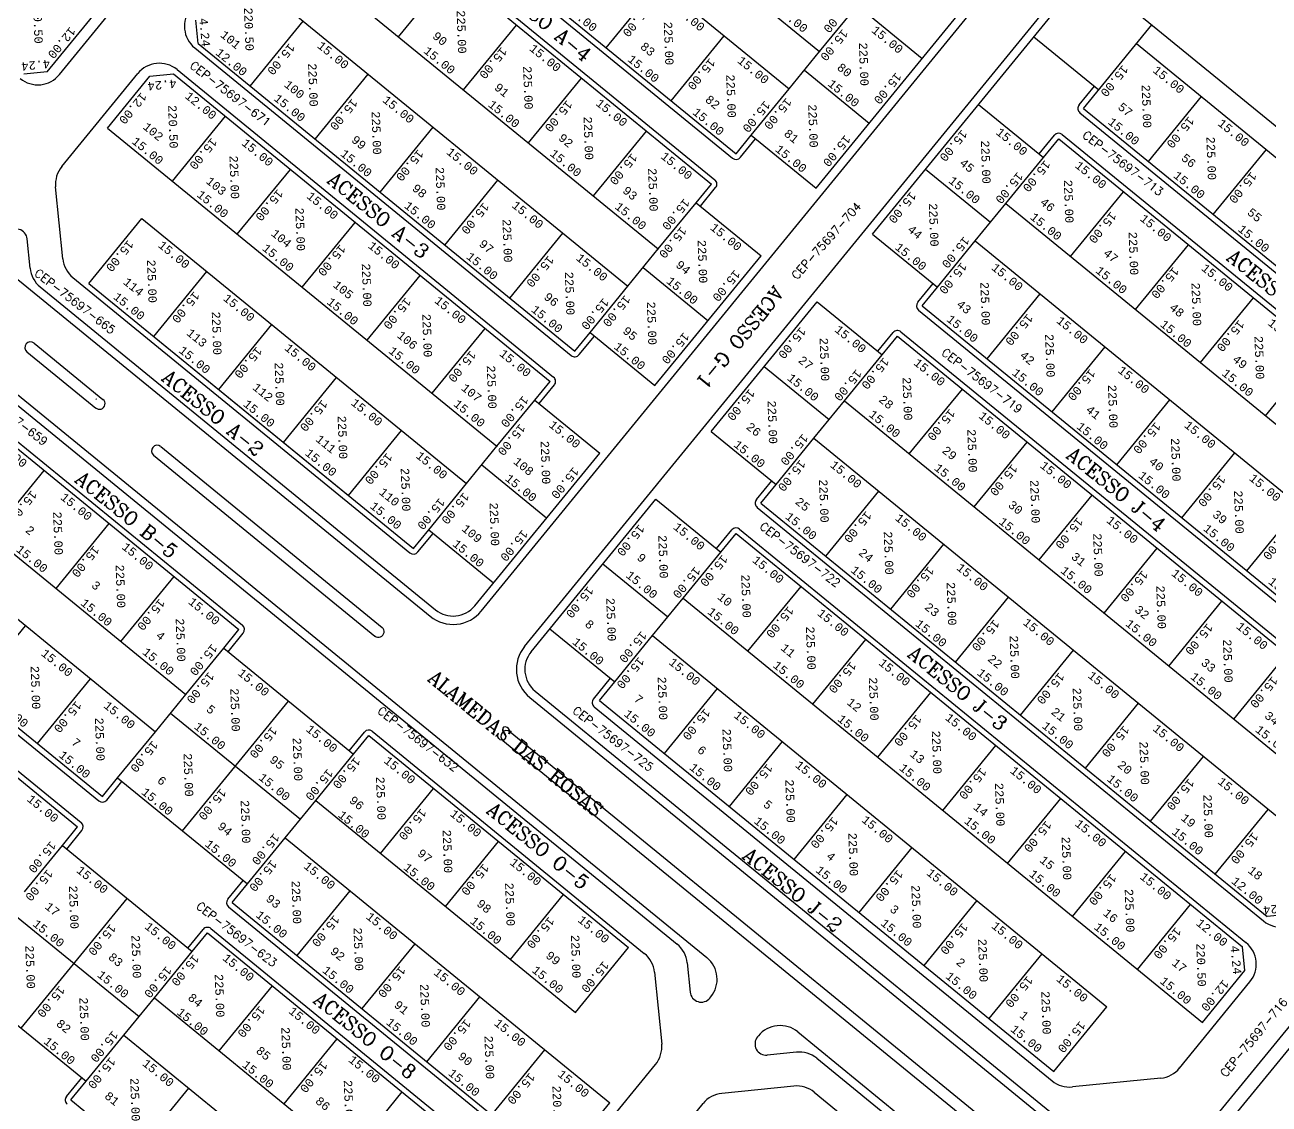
# Model space of a CAD drawing. Extents: x 8330 to 9134, y -11383 to -10245.
# Drawn here: x 8643 to 8865.7, y -10890.9 to -10697.7 of the extents above; entities that cross this region are included whole.
import ezdxf
from ezdxf.enums import TextEntityAlignment as Align

# ---------------------------------------------------------------- set-up
doc = ezdxf.new("R2010")
doc.units = 0
doc.header["$MEASUREMENT"] = 0
for name, color, linetype in [('AREAS', 1, 'CONTINUOUS'), ('CEP', 6, 'CONTINUOUS'), ('LOTES', 132, 'CONTINUOUS'), ('METRAGENS', 40, 'CONTINUOUS'), ('N_LOTE', 160, 'CONTINUOUS'), ('QUADRAS', 1, 'CONTINUOUS'), ('RUA', 160, 'CONTINUOUS')]:
    doc.layers.add(name, color=color, linetype=linetype)
doc.styles.add('MONOTXT', font='MONOTXT', dxfattribs={"height": 0.2})
doc.styles.add('ROMANC', font='ROMANC', dxfattribs={"height": 0.2})

msp = doc.modelspace()

# ---------------------------------------------------------------- linework, layer by layer
at = {"layer": 'LOTES', "linetype": 'Continuous'}
for p, q in [((8709.90178, -10699.89243), (8719.39293, -10688.27698)), ((8747.05298, -10701.8387), (8756.54411, -10690.22328)), ((8785.22915, -10702.53051), (8791.99318, -10694.25258)), ((8683.34096, -10708.69173), (8692.83209, -10697.07631)), ((8721.51721, -10709.38357), (8731.00836, -10697.76812)), ((8758.66838, -10711.32987), (8768.15953, -10699.71443)), ((8694.9564, -10718.18286), (8704.44753, -10706.56744)), ((8782.50203, -10705.86802), (8794.11746, -10715.35916)), ((8733.13265, -10718.8747), (8742.6238, -10707.25925)), ((8773.01094, -10717.48349), (8779.77496, -10709.20557)), ((8844.06261, -10722.19364), (8853.55374, -10710.57821)), ((8669.42062, -10725.72774), (8678.91177, -10714.11229)), ((8706.57183, -10727.674), (8716.06296, -10716.05858)), ((8744.74809, -10728.36583), (8754.23924, -10716.75038)), ((8818.52679, -10729.73847), (8825.29082, -10721.46052)), ((8855.67804, -10731.68477), (8865.16917, -10720.06935)), ((8681.03606, -10735.21887), (8690.52721, -10723.60342)), ((8804.18424, -10723.58482), (8815.79968, -10733.07597)), ((8718.18726, -10737.16514), (8727.67839, -10725.54972)), ((8830.14224, -10739.22961), (8839.63337, -10727.61418)), ((8756.36343, -10737.85695), (8763.12746, -10729.57902)), ((8692.65149, -10744.71001), (8702.14264, -10733.09456)), ((8729.80266, -10746.65631), (8739.29381, -10735.04087)), ((8806.30854, -10744.69139), (8813.07253, -10736.41348)), ((8841.75767, -10748.72075), (8851.2488, -10737.10532)), ((8666.09061, -10753.50927), (8675.58174, -10741.89384)), ((8753.63631, -10741.19446), (8765.25174, -10750.6856)), ((8704.26693, -10754.20114), (8713.75808, -10742.58569)), ((8744.14522, -10752.80993), (8750.90924, -10744.53201)), ((8815.19684, -10757.52006), (8824.68797, -10745.90463)), ((8853.37311, -10758.21188), (8862.86423, -10746.59647)), ((8677.70604, -10763.00041), (8687.19717, -10751.38498)), ((8715.88237, -10763.69227), (8725.37352, -10752.07682)), ((8826.81227, -10767.0112), (8836.3034, -10755.39577)), ((8789.66103, -10765.0649), (8796.42506, -10756.78695)), ((8864.98855, -10767.70301), (8874.47967, -10756.0876)), ((8775.31848, -10758.91125), (8786.93392, -10768.4024)), ((8689.32148, -10772.49154), (8698.8126, -10760.87613)), ((8801.27648, -10774.55604), (8810.76761, -10762.94061)), ((8727.49771, -10773.1834), (8734.26174, -10764.90546)), ((8838.42771, -10776.50233), (8847.91883, -10764.88692)), ((8700.93692, -10781.98267), (8710.42804, -10770.36726)), ((8777.44278, -10780.01782), (8784.20677, -10771.73991)), ((8812.89191, -10784.04718), (8822.38304, -10772.43175)), ((8850.04315, -10785.99346), (8859.53427, -10774.37805)), ((8636.98444, -10789.12994), (8646.47559, -10777.51449)), ((8724.77059, -10776.5209), (8736.38602, -10786.01204)), ((8715.27945, -10788.13633), (8722.04346, -10779.85841)), ((8786.33108, -10792.84649), (8795.82221, -10781.23106)), ((8824.50735, -10793.53831), (8833.99847, -10781.9229)), ((8861.65859, -10795.48459), (8871.14971, -10783.86918)), ((8648.59987, -10798.62108), (8658.09102, -10787.00563)), ((8797.94651, -10802.33763), (8807.43764, -10790.7222)), ((8760.79527, -10800.39133), (8767.5593, -10792.11338)), ((8836.12279, -10803.02944), (8845.61391, -10791.41403)), ((8746.45272, -10794.23768), (8758.06816, -10803.72883)), ((8660.21531, -10808.11221), (8669.70646, -10796.49676)), ((8772.41072, -10809.88247), (8781.90185, -10798.26704)), ((8809.56195, -10811.82876), (8819.05307, -10800.21335)), ((8847.73823, -10812.52057), (8857.22935, -10800.90516)), ((8633.65449, -10816.91151), (8643.14562, -10805.29609)), ((8748.57702, -10815.34425), (8755.34101, -10807.06634)), ((8784.02615, -10819.37361), (8793.51728, -10807.75818)), ((8671.83072, -10817.60338), (8678.59475, -10809.32543)), ((8821.17739, -10821.31989), (8830.66851, -10809.70448)), ((8859.35363, -10822.01175), (8868.84474, -10810.39635)), ((8645.26992, -10826.40265), (8654.76105, -10814.78723)), ((8757.46532, -10828.17292), (8766.95645, -10816.55749)), ((8795.64159, -10828.86474), (8805.13271, -10817.24933)), ((8671.22789, -10842.04744), (8690.21018, -10818.81657)), ((8832.79283, -10830.81102), (8842.28395, -10819.19561)), ((8669.1036, -10820.94087), (8692.33447, -10839.92316)), ((8659.61246, -10832.5563), (8666.37647, -10824.27838)), ((8769.08075, -10837.66406), (8778.57188, -10826.04863)), ((8807.25703, -10838.35587), (8816.74815, -10826.74046)), ((8695.06157, -10836.58568), (8701.82561, -10828.30771)), ((8844.40823, -10840.3022), (8853.89934, -10828.6868)), ((8706.67701, -10846.07681), (8716.16816, -10834.46136)), ((8780.69619, -10847.15519), (8790.18731, -10835.53978)), ((8818.87247, -10847.847), (8828.36359, -10836.23159)), ((8856.02367, -10849.79333), (8865.51478, -10838.17793)), ((8682.84333, -10851.53858), (8689.60732, -10843.26069)), ((8718.29244, -10855.56795), (8727.78359, -10843.9525)), ((8642.96499, -10852.92982), (8649.72902, -10844.65187)), ((8792.31163, -10856.64632), (8801.80275, -10845.03091)), ((8830.48787, -10857.33818), (8839.97898, -10845.72278)), ((8691.73163, -10864.36724), (8701.22276, -10852.75182)), ((8729.90788, -10865.05908), (8739.39903, -10853.44363)), ((8642.36216, -10877.37388), (8661.34445, -10854.14301)), ((8803.92707, -10866.13745), (8813.41819, -10854.52204)), ((8842.10328, -10866.82934), (8851.59443, -10855.2139)), ((8640.23787, -10856.26731), (8663.46874, -10875.2496)), ((8703.34706, -10873.85838), (8712.83819, -10862.24296)), ((8666.19584, -10871.91212), (8672.95989, -10863.63415)), ((8815.54247, -10875.62863), (8825.03358, -10864.01323)), ((8677.81128, -10881.40325), (8687.30243, -10869.7878)), ((8714.96249, -10883.34952), (8724.45362, -10871.7341)), ((8653.9776, -10886.86502), (8660.74159, -10878.58713)), ((8689.42671, -10890.89439), (8698.91786, -10879.27894)), ((8726.57792, -10892.84066), (8736.06904, -10881.22525)), ((8662.8659, -10899.69368), (8672.35703, -10888.07826)), ((8701.04215, -10900.38552), (8710.5333, -10888.77007))]:
    msp.add_line(p, q, dxfattribs=at)
at = {"layer": 'QUADRAS', "linetype": 'Continuous'}
for p, q in [((8715.53663, -10645.58371), (8785.22921, -10702.53056)), ((8710.08238, -10652.25872), (8779.77496, -10709.20557)), ((8732.44018, -10809.01587), (8852.01609, -10662.67686)), ((8702.91433, -10665.7724), (8770.28383, -10720.82103)), ((8702.91433, -10665.7724), (8770.28383, -10720.82103)), ((8724.69656, -10802.68843), (8836.99592, -10665.25459)), ((8702.28159, -10666.54676), (8769.65108, -10721.59538)), ((8784.62632, -10726.97459), (8832.47434, -10668.41731)), ((8699.11788, -10670.41857), (8766.48732, -10725.46715)), ((8698.48513, -10671.19294), (8765.85463, -10726.24157)), ((8647.03929, -10706.14829), (8667.67938, -10680.88856)), ((8686.67091, -10680.91015), (8756.36349, -10737.857)), ((8649.22076, -10706.63941), (8668.59536, -10682.92841)), ((8681.21666, -10687.58516), (8750.90924, -10744.53201)), ((8794.69311, -10735.20026), (8833.05, -10688.25841)), ((8831.88851, -10687.30934), (8890.73997, -10735.39776)), ((8791.99318, -10694.25258), (8803.60861, -10703.74372)), ((8674.04861, -10701.09884), (8673.62375, -10696.87752)), ((8823.56518, -10699.8661), (8835.18061, -10709.35724)), ((8832.44718, -10712.70251), (8844.66544, -10697.74957)), ((8673.41586, -10701.8732), (8740.78535, -10756.92182)), ((8674.04861, -10701.09884), (8741.41811, -10756.14747)), ((8841.93832, -10701.08707), (8888.40003, -10739.05164)), ((8779.7749, -10709.20552), (8785.22916, -10702.53052)), ((8647.03929, -10706.14829), (8642.81798, -10706.57315)), ((8649.621, -10723.09172), (8663.21897, -10706.45025)), ((8665.39811, -10706.94424), (8669.61941, -10706.51938)), ((8669.61941, -10706.51938), (8736.98891, -10761.56801)), ((8670.25216, -10705.74501), (8737.6216, -10760.79359)), ((8657.80519, -10716.23659), (8665.3981, -10706.94424)), ((8831.67281, -10712.06974), (8834.40624, -10708.72449)), ((8813.6754, -10711.96939), (8825.29084, -10721.46053)), ((8832.44716, -10712.7025), (8878.90889, -10750.66708)), ((8831.81443, -10713.47686), (8930.15826, -10793.83509)), ((8657.80519, -10716.23659), (8727.49771, -10773.1834)), ((8770.28384, -10720.82098), (8773.01095, -10717.4835)), ((8773.01089, -10717.48345), (8784.62632, -10726.97459)), ((8824.51648, -10720.82778), (8827.24359, -10717.49029)), ((8828.6507, -10717.34867), (8919.25103, -10791.37957)), ((8771.05818, -10721.45376), (8773.78532, -10718.11624)), ((8825.29084, -10721.46053), (8828.01795, -10718.12304)), ((8828.01795, -10718.12304), (8918.61828, -10792.15394)), ((8763.12745, -10729.57902), (8765.85457, -10726.24152)), ((8649.81752, -10739.6125), (8648.52296, -10726.74999)), ((8763.90182, -10730.21176), (8766.62894, -10726.87426)), ((8763.12746, -10729.57902), (8774.74289, -10739.07016)), ((8813.07255, -10736.41349), (8818.5268, -10729.73848)), ((8818.5268, -10729.73848), (8911.45022, -10805.66762)), ((8654.47517, -10744.01814), (8663.96631, -10732.4027)), ((8663.96632, -10732.4027), (8722.04346, -10779.85841)), ((8794.6931, -10735.20025), (8806.30854, -10744.69139)), ((8643.95493, -10741.27901), (8643.43008, -10736.06419)), ((8813.07255, -10736.41349), (8905.99598, -10812.34263)), ((8750.90918, -10744.53196), (8756.36344, -10737.85696)), ((8755.7606, -10762.30103), (8774.74289, -10739.07016)), ((8640.43732, -10742.233), (8715.55037, -10803.60896)), ((8651.62868, -10742.98361), (8711.91958, -10792.24821)), ((8654.47517, -10744.01814), (8700.93689, -10781.98271)), ((8654.47517, -10744.01814), (8712.55232, -10791.47385)), ((8802.80704, -10747.39618), (8805.53419, -10744.05865)), ((8645.76609, -10744.65012), (8716.4995, -10802.44742)), ((8803.5814, -10748.02893), (8806.30855, -10744.6914)), ((8765.82735, -10770.52669), (8784.80964, -10747.29582)), ((8784.80964, -10747.29582), (8796.42508, -10756.78696)), ((8802.94866, -10748.80329), (8893.54901, -10822.83421)), ((8803.5814, -10748.02893), (8894.18173, -10822.05983)), ((8741.41812, -10756.14742), (8744.14523, -10752.80994)), ((8744.14517, -10752.80989), (8755.7606, -10762.30103)), ((8795.65072, -10756.15421), (8798.37783, -10752.81672)), ((8799.78494, -10752.6751), (8890.38527, -10826.706)), ((8630.31344, -10754.62281), (8765.05238, -10864.71994)), ((8644.66389, -10754.71328), (8656.99963, -10764.79292)), ((8742.19246, -10756.78019), (8744.9196, -10753.44268)), ((8796.42508, -10756.78696), (8799.15219, -10753.44947)), ((8799.15219, -10753.44947), (8889.75252, -10827.48037)), ((8643.39209, -10756.26974), (8655.72784, -10766.34938)), ((8633.74382, -10759.36289), (8759.72358, -10862.30277)), ((8734.26173, -10764.90546), (8736.98885, -10761.56796)), ((8735.0361, -10765.5382), (8737.76322, -10762.2007)), ((8633.279, -10765.44), (8681.95461, -10805.21357)), ((8734.26174, -10764.90546), (8745.87717, -10774.3966)), ((8784.20679, -10771.73992), (8789.66104, -10765.06491)), ((8789.66104, -10765.06491), (8882.58446, -10840.99405)), ((8634.86014, -10768.02337), (8681.32186, -10805.98794)), ((8765.82734, -10770.52668), (8777.44278, -10780.01782)), ((8667.3242, -10773.22929), (8706.93822, -10805.59853)), ((8722.04346, -10779.85841), (8727.49771, -10773.18341)), ((8784.20679, -10771.73992), (8877.13022, -10847.66906)), ((8666.05239, -10774.78575), (8705.66641, -10807.15499)), ((8723.53502, -10801.73932), (8745.87717, -10774.3966)), ((8608.29932, -10776.82267), (8666.37647, -10824.27838)), ((8625.369, -10779.63881), (8671.83072, -10817.60338)), ((8773.94128, -10782.72261), (8776.66843, -10779.38508)), ((8774.71564, -10783.35536), (8777.44279, -10780.01783)), ((8733.60173, -10809.96498), (8755.94388, -10782.62225)), ((8755.94388, -10782.62225), (8767.55932, -10792.11339)), ((8774.0829, -10784.12972), (8864.68325, -10858.16063)), ((8774.71564, -10783.35536), (8865.31598, -10857.38626)), ((8712.55232, -10791.47385), (8715.27945, -10788.13633)), ((8713.32669, -10792.10659), (8716.05382, -10788.76907)), ((8715.27945, -10788.13633), (8726.89488, -10797.62747)), ((8766.78496, -10791.48064), (8769.51207, -10788.14314)), ((8767.55932, -10792.11339), (8770.28643, -10788.7759)), ((8770.28643, -10788.7759), (8860.88676, -10862.8068)), ((8770.91918, -10788.00152), (8861.51952, -10862.03243)), ((8600.49852, -10791.1107), (8656.25258, -10836.66819)), ((8601.13127, -10790.33635), (8656.88534, -10835.89384)), ((8597.3348, -10794.98251), (8653.08888, -10840.54001)), ((8596.70206, -10795.75689), (8652.45613, -10841.31438)), ((8755.34103, -10807.06635), (8760.79528, -10800.39134)), ((8760.79528, -10800.39134), (8853.7187, -10876.32049)), ((8848.77553, -10902.12528), (8929.86286, -10802.88893)), ((8850.71143, -10903.70714), (8931.95996, -10804.27351)), ((8678.59475, -10809.32543), (8681.32189, -10805.9879)), ((8679.36912, -10809.95817), (8682.09623, -10806.62067)), ((8736.96158, -10805.85311), (8748.57702, -10815.34425)), ((8755.34103, -10807.06635), (8836.64902, -10873.50434)), ((8678.59475, -10809.32543), (8701.82562, -10828.30771)), ((8744.75915, -10818.43622), (8747.80267, -10814.71151)), ((8745.84988, -10818.68179), (8748.57703, -10815.34426)), ((8666.37647, -10824.27838), (8671.83072, -10817.60338)), ((8734.30983, -10817.0005), (8827.05075, -10892.78045)), ((8733.36071, -10818.16205), (8831.7047, -10898.52035)), ((8744.90077, -10819.84333), (8826.81194, -10886.77418)), ((8745.84988, -10818.68179), (8827.15789, -10885.11979)), ((8701.05126, -10827.67496), (8703.77835, -10824.33749)), ((8705.18546, -10824.19587), (8753.86099, -10863.96937)), ((8729.82989, -10824.30369), (8833.32981, -10908.87511)), ((8701.82562, -10828.30771), (8704.55272, -10824.97023)), ((8704.55271, -10824.97024), (8751.01443, -10862.9348)), ((8728.55809, -10825.86015), (8832.05801, -10910.43156)), ((8656.88535, -10835.89379), (8659.61246, -10832.5563)), ((8657.65969, -10836.52657), (8660.38683, -10833.18904)), ((8659.61246, -10832.5563), (8682.84333, -10851.53858)), ((8689.60733, -10843.26069), (8695.06157, -10836.58568)), ((8695.06157, -10836.58568), (8741.52329, -10874.55024)), ((8649.72902, -10844.65187), (8652.45616, -10841.31434)), ((8650.50339, -10845.28461), (8653.2305, -10841.94711)), ((8689.60732, -10843.26069), (8747.68447, -10890.71639)), ((8649.72902, -10844.65187), (8672.95989, -10863.63415)), ((8679.34181, -10854.24338), (8682.06897, -10850.90583)), ((8680.11619, -10854.87611), (8682.84333, -10851.53858)), ((8679.48343, -10855.65048), (8735.23749, -10901.20796)), ((8680.11618, -10854.87613), (8735.87024, -10900.43361)), ((8869.53728, -10856.96144), (8865.31601, -10857.38626)), ((8672.18553, -10863.0014), (8674.91262, -10859.66393)), ((8676.31973, -10859.52231), (8732.0738, -10905.07979)), ((8672.95989, -10863.63415), (8675.68699, -10860.29667)), ((8675.68698, -10860.29668), (8731.44105, -10905.85416)), ((8741.52329, -10874.55024), (8751.01446, -10862.93477)), ((8861.31162, -10867.02812), (8860.88676, -10862.80681)), ((8761.53474, -10865.67388), (8762.0596, -10870.88876)), ((8630.74673, -10867.88274), (8653.9776, -10886.86502)), ((8755.67215, -10867.34048), (8756.96671, -10880.20298)), ((8849.63097, -10884.48395), (8862.22761, -10869.06796)), ((8853.7187, -10876.32049), (8861.31162, -10867.02812)), ((8660.74159, -10878.58713), (8666.19585, -10871.91212)), ((8666.19584, -10871.91212), (8724.27299, -10919.36783)), ((8765.59827, -10871.95397), (8765.76048, -10871.75546)), ((8827.15789, -10885.11979), (8836.64902, -10873.50434)), ((8781.31393, -10878.00752), (8877.21867, -10956.37277)), ((8660.74159, -10878.58713), (8718.81874, -10926.04283)), ((8774.11622, -10878.91409), (8774.27839, -10878.71564)), ((8781.08001, -10881.64466), (8775.86523, -10882.16952)), ((8742.27302, -10900.49987), (8755.86805, -10883.862)), ((8784.74444, -10882.74772), (8876.65673, -10957.85067)), ((8650.47608, -10889.56982), (8653.20324, -10886.23227)), ((8651.25046, -10890.20255), (8653.9776, -10886.86502)), ((8846.26558, -10886.28812), (8830.47635, -10887.87723)), ((8780.61517, -10887.72176), (8767.75272, -10889.01634)), ((8784.27959, -10888.82482), (8844.57062, -10938.08952)), ((8651.25045, -10890.20257), (8707.00451, -10935.76005)), ((8740.09155, -10900.00874), (8747.68447, -10890.71639)), ((8750.791, -10907.46), (8764.38162, -10890.8275))]:
    msp.add_line(p, q, dxfattribs=at)
for centre, radius, start, end in [((8676.57958, -10698.00139), 5, 140.7472944, 230.7472028), ((8667.08845, -10709.61682), 5, 50.7472639, 140.7472306), ((8645.34894, -10703.4757), 5, 230.7472444, 320.7472917), ((8832.44717, -10712.70249), 1, 140.7466167, 230.7476361), ((8828.01795, -10718.12303), 1, 50.7472583, 140.7472028), ((8770.28382, -10720.82102), 1, 230.7472861, 320.7469583), ((8653.49782, -10726.24929), 5, 140.7473222, 185.7472028), ((8765.85458, -10726.24151), 1, 320.7470556, 50.7471778), ((8641.44013, -10736.26447), 2, 5.7471917, 140.7472389), ((8654.79239, -10739.1118), 5, 185.7472444, 230.7472056), ((8648.9298, -10740.77831), 5, 185.7472944, 230.74735), ((8803.5814, -10748.02893), 1, 140.7472389, 230.7471861), ((8799.15219, -10753.44946), 1, 50.7472306, 140.7472806), ((8644.03116, -10755.48764), 1, 50.7477222, 230.7471139), ((8741.4181, -10756.14745), 1, 230.7472139, 320.747325), ((8736.98886, -10761.56795), 1, 320.7471722, 50.7471833), ((8656.36689, -10765.56728), 1, 224.9998028, 50.7473139), ((8656.36689, -10765.56728), 1, 122.5400861, 131.2347222), ((8666.69145, -10774.00366), 1, 51.3202083, 230.7471611), ((8774.71564, -10783.35536), 1, 140.7470222, 230.7472861), ((8770.28643, -10788.77589), 1, 50.7473361, 140.7472), ((8712.55233, -10791.47385), 1, 230.7472278, 320.7472111), ((8719.66321, -10798.57561), 5, 230.7472472, 320.7472222), ((8719.6632, -10798.57561), 6.5, 230.7472111, 320.7472417), ((8681.32187, -10805.98793), 1, 320.7473944, 50.7471722), ((8706.30548, -10806.37289), 1, 230.7471139, 50.7472778), ((8737.47353, -10813.1287), 6.5, 140.7472278, 230.7473), ((8737.47354, -10813.12869), 5, 140.7472333, 230.7472417), ((8745.53351, -10819.06897), 1, 140.7471389, 230.7472306), ((8704.55271, -10824.97023), 1, 50.7472528, 140.7471917), ((8729.19084, -10825.08578), 1, 50.7476083, 230.7471972), ((8656.88533, -10835.89383), 1, 230.7472722, 320.7472389), ((8652.45614, -10841.31437), 1, 320.7473222, 50.7471139), ((8680.11617, -10854.87612), 1, 140.7473417, 230.7471611), ((8867.84696, -10854.28882), 5, 230.7472417, 320.7472278), ((8675.68699, -10860.29667), 1, 50.7471583, 140.7473056), ((8756.55987, -10866.17458), 5, 5.7472222, 50.7472556), ((8858.3558, -10865.90424), 5, 320.7472528, 50.7472111), ((8750.69728, -10867.84118), 5, 5.7472389, 50.7472667), ((8761.88867, -10868.59174), 5, 320.7472194, 50.7472028), ((8764.04955, -10870.68848), 2, 185.747175, 320.7473278), ((8778.15022, -10881.87933), 5, 50.7472139, 140.7475306), ((8751.99185, -10880.70367), 5, 320.7472667, 5.7472028), ((8775.66494, -10880.17957), 2, 140.7472917, 275.7473639), ((8781.58072, -10886.61953), 5, 50.7472194, 95.7473972), ((8845.76488, -10881.31325), 5, 275.7472667, 320.7472861), ((8829.97566, -10882.90237), 5, 230.7472, 275.7472056), ((8768.25344, -10893.9912), 5, 95.7473694, 140.7473), ((8781.11588, -10892.69663), 5, 50.7472639, 95.7473306), ((8651.25045, -10890.20256), 1, 140.74745, 230.7474611)]:
    msp.add_arc(centre, radius, start, end, dxfattribs=at)
for p in [(8785.22915, -10702.53053), (8756.36343, -10737.85697), (8727.49771, -10773.18341), (8829.885, -10881.78229)]:
    msp.add_point(p, dxfattribs=at)

# ---------------------------------------------------------------- texts
at = {"layer": 'AREAS', "linetype": 'Continuous', "style": 'MONOTXT'}
for s, p in [('220.50', (8644.46897, -10693.35449)), ('220.50', (8682.23267, -10694.6609)), ('225.00', (8720.27361, -10695.14156)), ('225.00', (8757.34438, -10697.20728)), ('225.00', (8792.25332, -10700.92355)), ('225.00', (8693.69762, -10704.63618)), ('225.00', (8732.1715, -10705.14445)), ('225.00', (8768.50377, -10706.63333)), ('225.00', (8842.84568, -10708.45858)), ('220.50', (8668.65386, -10712.11483)), ('225.00', (8783.17498, -10711.97107)), ('225.00', (8705.05015, -10713.23013)), ('225.00', (8742.98746, -10714.17188)), ('225.00', (8814.08529, -10718.44802)), ('225.00', (8854.43445, -10717.76822)), ('225.00', (8679.6237, -10721.15835)), ('225.00', (8716.50862, -10723.20541)), ('225.00', (8754.53771, -10723.40268)), ('225.00', (8828.92531, -10725.49455)), ('225.00', (8691.40789, -10730.468)), ('225.00', (8804.76958, -10729.68341)), ('225.00', (8728.47866, -10732.53372)), ('225.00', (8840.51408, -10734.80419)), ('225.00', (8763.3876, -10736.24999)), ('225.00', (8664.87368, -10739.77421)), ('225.00', (8703.30578, -10740.47089)), ('225.00', (8739.63805, -10741.95977)), ('225.00', (8813.97991, -10743.785)), ('225.00', (8851.76049, -10743.89582)), ('225.00', (8754.30926, -10747.29751)), ('225.00', (8676.46245, -10749.08385)), ('225.00', (8714.12174, -10749.49832)), ('225.00', (8825.56868, -10753.09464)), ('225.00', (8785.21953, -10753.77445)), ('225.00', (8863.03247, -10753.44397)), ('225.00', (8687.70886, -10758.17548)), ('225.00', (8725.67199, -10758.72912)), ('225.00', (8800.05955, -10760.82098)), ('225.00', (8836.81509, -10762.18627)), ('225.00', (8775.90382, -10765.00984)), ('225.00', (8698.98084, -10767.72363)), ('225.00', (8811.64832, -10770.13062)), ('225.00', (8735.30365, -10772.22734)), ('225.00', (8848.08707, -10771.73442)), ('225.00', (8710.27054, -10777.08459)), ('225.00', (8785.11415, -10779.11143)), ('225.00', (8822.89473, -10779.22225)), ('225.00', (8859.37677, -10781.09538)), ('225.00', (8726.16016, -10783.27487)), ('225.00', (8648.0729, -10784.8998)), ('225.00', (8796.70292, -10788.42107)), ('225.00', (8834.16671, -10788.7704)), ('225.00', (8756.35377, -10789.10088)), ('225.00', (8659.25416, -10794.38196)), ('225.00', (8771.19379, -10796.14741)), ('225.00', (8807.94933, -10797.5127)), ('225.00', (8845.45641, -10798.13136)), ('225.00', (8747.03806, -10800.33627)), ('225.00', (8670.00497, -10803.99521)), ('225.00', (8782.78256, -10805.45705)), ('225.00', (8819.22131, -10807.06085)), ('225.00', (8857.39755, -10807.75271)), ('225.00', (8644.04731, -10812.50801)), ('225.00', (8756.24839, -10814.43786)), ('225.00', (8794.02897, -10814.54868)), ('225.00', (8679.76696, -10816.51713)), ('225.00', (8830.51101, -10816.42181)), ('225.00', (8655.56132, -10821.77123)), ('225.00', (8767.83716, -10823.7475)), ('225.00', (8805.30095, -10824.09683)), ('225.00', (8690.94582, -10825.3603)), ('225.00', (8842.45215, -10826.04316)), ('225.00', (8671.40524, -10828.15047)), ('225.00', (8705.85097, -10832.34175)), ('225.00', (8779.08357, -10832.83913)), ('225.00', (8816.59065, -10833.45779)), ('225.00', (8853.87214, -10835.5343)), ('225.00', (8681.63011, -10836.5306)), ('225.00', (8717.76547, -10841.84667)), ('225.00', (8790.35555, -10842.38728)), ('225.00', (8828.53179, -10843.07914)), ('225.00', (8690.73344, -10850.95074)), ('225.00', (8650.90123, -10851.84357)), ('225.00', (8728.94673, -10851.32883)), ('225.00', (8801.64525, -10851.74824)), ('225.00', (8839.82149, -10852.4401)), ('225.00', (8701.82538, -10859.34942)), ('225.00', (8662.08009, -10860.68674)), ('225.00', (8740.72227, -10860.66282)), ('225.00', (8813.58639, -10861.36959)), ('220.50', (8852.62023, -10862.1679)), ('225.00', (8643.09845, -10862.54605)), ('225.00', (8676.98524, -10867.66819)), ('225.00', (8713.73988, -10869.45488)), ('225.00', (8824.87609, -10870.73055)), ('225.00', (8652.76438, -10871.85704)), ('225.00', (8688.89974, -10877.17311)), ('225.00', (8725.25389, -10878.7181)), ('225.00', (8661.86771, -10886.27718)), ('225.00', (8700.081, -10886.65527)), ('220.50', (8737.41458, -10887.66822))]:
    msp.add_text(s, height=1.5, rotation=271.9987528, dxfattribs=at).set_placement(p)
at = {"layer": 'CEP', "linetype": 'Continuous', "style": 'ROMANC'}
for s, rotation, p in [('CEP-75697-671', 322.3256083, (8672.39697, -10705.28994)), ('CEP-75697-713', 322.3256083, (8832.10507, -10717.74922)), ('CEP-75697-704', 48.4557825, (8781.16588, -10743.47126)), ('CEP-75697-665', 322.3256083, (8644.58639, -10742.47335)), ('CEP-75697-719', 322.3256083, (8806.89236, -10756.67019)), ('CEP-75697-659', 322.3256083, (8632.49591, -10762.46839)), ('CEP-75697-722', 322.3256083, (8774.34504, -10787.80696)), ('CEP-75697-632', 322.3256083, (8705.97626, -10820.81355)), ('CEP-75697-725', 322.3256083, (8740.8809, -10820.77532)), ('CEP-75697-623', 322.3256083, (8673.5204, -10855.77533)), ('CEP-75697-716', 50.490693, (8857.92403, -10886.2694))]:
    msp.add_text(s, height=1.5, rotation=rotation, dxfattribs=at).set_placement(p)
at = {"layer": 'METRAGENS', "linetype": 'Continuous', "style": 'MONOTXT'}
for s, rotation, p in [('15.00 ', 320.7472222, (8739.62303, -10694.99726)), ('15.00', 230.7472389, (8753.96666, -10694.10977)), ('15.00 ', 320.7472222, (8758.89052, -10694.93016)), ('15.00 ', 320.7472222, (8777.31584, -10695.15626)), ('15.00', 230.7472389, (8789.8925, -10693.37897)), ('12.00', 230.7472389, (8651.11497, -10697.99038)), ('15.00', 230.7472389, (8789.33352, -10698.40554)), ('15.00 ', 320.7472222, (8794.37572, -10698.90411)), ('12.00 ', 320.7472222, (8677.01192, -10702.93228)), ('15.00', 230.7472389, (8690.36818, -10700.92378)), ('15.00 ', 320.7472222, (8695.2067, -10701.68162)), ('15.00 ', 320.7472222, (8714.23372, -10702.60871)), ('15.00', 230.7472389, (8728.30484, -10701.62116)), ('15.00 ', 320.7472222, (8733.1637, -10702.17366)), ('15.00 ', 320.7472222, (8750.73655, -10704.10218)), ('15.00', 230.7472389, (8765.58209, -10703.60091)), ('15.00 ', 320.7472222, (8770.37566, -10704.35621)), ('15.00', 230.7472389, (8798.91021, -10706.15134)), ('15.00', 230.7472389, (8839.47372, -10704.82678)), ('15.00 ', 320.7472222, (8844.70397, -10706.07885)), ('15.00 ', 320.7472222, (8786.55052, -10708.49195)), ('12.00', 230.7472389, (8663.84101, -10709.72427)), ('12.00 ', 320.7472222, (8671.52867, -10710.70529)), ('15.00 ', 320.7472222, (8687.42892, -10711.11331)), ('15.00', 230.7472389, (8701.58183, -10710.82914)), ('15.00 ', 320.7472222, (8706.89233, -10711.40437)), ('15.00', 230.7472389, (8779.27254, -10710.69289)), ('15.00 ', 320.7472222, (8725.77558, -10712.21391)), ('15.00', 230.7472389, (8740.01909, -10711.1263)), ('15.00 ', 320.7472222, (8745.0447, -10711.98666)), ('15.00 ', 320.7472222, (8762.35198, -10713.59332)), ('15.00', 230.7472389, (8775.41937, -10711.21653)), ('15.00 ', 320.7472222, (8836.68029, -10715.31867)), ('15.00', 230.7472389, (8851.2881, -10714.03176)), ('15.00 ', 320.7472222, (8856.33203, -10715.58399)), ('15.00', 230.7472389, (8789.80038, -10717.33887)), ('15.00', 230.7472389, (8810.67232, -10716.40523)), ('15.00 ', 320.7472222, (8816.64609, -10717.18304)), ('15.00 ', 320.7472222, (8662.01175, -10718.80392)), ('15.00', 230.7472389, (8676.44717, -10717.85201)), ('15.00 ', 320.7472222, (8681.67742, -10719.10408)), ('15.00 ', 320.7472222, (8718.31784, -10720.71197)), ('15.00 ', 320.7472222, (8777.14164, -10720.22078)), ('15.00 ', 320.7472222, (8699.34342, -10721.01867)), ('15.00', 230.7472389, (8713.3962, -10719.93406)), ('15.00 ', 320.7472222, (8736.83471, -10720.99153)), ('15.00', 230.7472389, (8751.6345, -10720.61747)), ('15.00 ', 320.7472222, (8756.66011, -10721.47783)), ('15.00', 230.7472389, (8825.55335, -10721.86275)), ('15.00', 230.7472389, (8820.6696, -10723.97093)), ('15.00 ', 320.7472222, (8830.7836, -10723.11482)), ('15.00 ', 320.7472222, (8848.39455, -10724.90992)), ('15.00', 230.7472389, (8862.46567, -10723.92237)), ('15.00 ', 320.7472222, (8808.16879, -10725.84004)), ('15.00 ', 320.7472222, (8673.65374, -10728.3439)), ('15.00', 230.7472389, (8688.26155, -10727.05699)), ('15.00 ', 320.7472222, (8693.30548, -10728.60922)), ('15.00', 230.7472389, (8761.02678, -10728.70541)), ('15.00', 230.7472389, (8801.54291, -10727.48245)), ('15.00 ', 320.7472222, (8710.75731, -10730.3237)), ('15.00', 230.7472389, (8725.10094, -10729.43621)), ('15.00 ', 320.7472222, (8730.0248, -10730.2566)), ('15.00 ', 320.7472222, (8748.45012, -10730.4827)), ('15.00 ', 320.7472222, (8822.75992, -10732.35464)), ('15.00', 230.7472389, (8837.36773, -10731.06773)), ('15.00 ', 320.7472222, (8842.41166, -10732.61996)), ('15.00', 230.7472389, (8760.4678, -10733.73198)), ('15.00 ', 320.7472222, (8765.51, -10734.23055)), ('15.00 ', 320.7472222, (8859.93641, -10734.51512)), ('15.00', 230.7472389, (8661.50172, -10736.14241)), ('15.00 ', 320.7472222, (8666.73197, -10737.39448)), ('15.00 ', 320.7472222, (8685.368, -10737.93515)), ('15.00', 230.7472389, (8699.43912, -10736.9476)), ('15.00 ', 320.7472222, (8704.29798, -10737.5001)), ('15.00 ', 320.7472222, (8798.5736, -10737.75504)), ('15.00', 230.7472389, (8811.07441, -10735.51359)), ('15.00 ', 320.7472222, (8721.87083, -10739.42862)), ('15.00', 230.7472389, (8736.71637, -10738.92735)), ('15.00 ', 320.7472222, (8741.50994, -10739.68265)), ('15.00', 230.7472389, (8770.04449, -10741.47778)), ('15.00', 230.7472389, (8810.60795, -10740.1532)), ('15.00 ', 320.7472222, (8815.8382, -10741.40527)), ('15.00 ', 320.7472222, (8834.47418, -10741.94589)), ('15.00', 230.7472389, (8848.5453, -10740.95834)), ('15.00 ', 320.7472222, (8853.40416, -10741.51084)), ('15.00 ', 320.7472222, (8757.6848, -10743.81839)), ('15.00 ', 320.7472222, (8658.70829, -10746.6343)), ('15.00', 230.7472389, (8673.3161, -10745.34739)), ('15.00 ', 320.7472222, (8678.36003, -10746.89962)), ('15.00', 230.7472389, (8711.15337, -10746.45274)), ('15.00 ', 320.7472222, (8716.17898, -10747.3131)), ('15.00', 230.7472389, (8750.40682, -10746.01933)), ('15.00 ', 320.7472222, (8696.90986, -10747.54035)), ('15.00 ', 320.7472222, (8733.48626, -10748.91976)), ('15.00', 230.7472389, (8746.55365, -10746.54297)), ('15.00 ', 320.7472222, (8807.81452, -10750.64509)), ('15.00', 230.7472389, (8822.42233, -10749.35818)), ('15.00 ', 320.7472222, (8827.46626, -10750.91041)), ('15.00 ', 320.7472222, (8846.01604, -10751.55109)), ('15.00', 230.7472389, (8860.25955, -10750.46348)), ('15.00 ', 320.7472222, (8865.28516, -10751.32384)), ('15.00', 230.7472389, (8760.93466, -10752.66531)), ('15.00', 230.7472389, (8781.80656, -10751.73166)), ('15.00 ', 320.7472222, (8787.78033, -10752.50947)), ('15.00 ', 320.7472222, (8670.42255, -10756.22555)), ('15.00', 230.7472389, (8684.49367, -10755.238)), ('15.00 ', 320.7472222, (8689.35253, -10755.7905)), ('15.00 ', 320.7472222, (8707.96899, -10756.31797)), ('15.00 ', 320.7472222, (8748.27592, -10755.54722)), ('15.00', 230.7472389, (8722.76878, -10755.94391)), ('15.00 ', 320.7472222, (8727.79439, -10756.80427)), ('15.00', 230.7472389, (8796.68759, -10757.18918)), ('15.00 ', 320.7472222, (8801.91784, -10758.44125)), ('15.00', 230.7472389, (8791.80384, -10759.29736)), ('15.00 ', 320.7472222, (8819.52878, -10760.23634)), ('15.00', 230.7472389, (8833.5999, -10759.24879)), ('15.00 ', 320.7472222, (8838.45876, -10759.80129)), ('15.00 ', 320.7472222, (8857.07517, -10760.32871)), ('15.00 ', 320.7472222, (8779.30303, -10761.16647)), ('15.00', 230.7472389, (8732.16106, -10764.03185)), ('15.00', 230.7472389, (8772.67715, -10762.80888)), ('15.00 ', 320.7472222, (8681.96441, -10765.83075)), ('15.00', 230.7472389, (8696.20792, -10764.74314)), ('15.00 ', 320.7472222, (8701.23353, -10765.6035)), ('15.00 ', 320.7472222, (8719.5844, -10765.80914)), ('15.00', 230.7472389, (8808.50197, -10766.39416)), ('15.00 ', 320.7472222, (8736.64428, -10769.55699)), ('15.00 ', 320.7472222, (8793.89416, -10767.68107)), ('15.00 ', 320.7472222, (8813.5459, -10767.94639)), ('15.00', 230.7472389, (8845.31415, -10768.75393)), ('15.00 ', 320.7472222, (8850.33976, -10769.61429)), ('15.00', 230.7472389, (8731.60208, -10769.05842)), ('15.00', 230.7472389, (8782.20865, -10770.84002)), ('15.00 ', 320.7472222, (8831.07064, -10769.84154)), ('15.00 ', 320.7472222, (8637.6258, -10773.01515)), ('15.00 ', 320.7472222, (8769.70784, -10773.08147)), ('15.00 ', 320.7472222, (8693.02354, -10774.60837)), ('15.00', 230.7472389, (8707.82335, -10774.23428)), ('15.00 ', 320.7472222, (8712.84896, -10775.09464)), ('15.00', 230.7472389, (8741.17877, -10776.80422)), ('15.00', 230.7472389, (8781.74219, -10775.47963)), ('15.00 ', 320.7472222, (8786.97244, -10776.7317)), ('15.00 ', 320.7472222, (8805.60842, -10777.27232)), ('15.00', 230.7472389, (8819.67954, -10776.28477)), ('15.00 ', 320.7472222, (8824.5384, -10776.83727)), ('15.00 ', 320.7472222, (8842.12977, -10778.61916)), ('15.00 ', 320.7472222, (8728.81908, -10779.14483)), ('15.00', 230.7472389, (8856.92958, -10778.24507)), ('15.00 ', 320.7472222, (8861.95519, -10779.10543)), ('15.00', 230.7472389, (8644.20993, -10780.96806)), ('15.00 ', 320.7472222, (8649.25386, -10782.52029)), ('15.00', 230.7472389, (8721.5411, -10781.34577)), ('15.00 ', 320.7472222, (8704.63897, -10784.09951)), ('15.00', 230.7472389, (8717.21563, -10782.32222)), ('15.00 ', 320.7472222, (8778.94876, -10785.97152)), ('15.00', 230.7472389, (8793.55657, -10784.68461)), ('15.00 ', 320.7472222, (8798.6005, -10786.23684)), ('15.00 ', 320.7472222, (8817.15028, -10786.87752)), ('15.00', 230.7472389, (8831.39379, -10785.78991)), ('15.00 ', 320.7472222, (8836.4194, -10786.65027)), ('15.00', 230.7472389, (8732.06894, -10787.99175)), ('15.00', 230.7472389, (8752.9408, -10787.05809)), ('15.00 ', 320.7472222, (8758.91457, -10787.8359)), ('15.00 ', 320.7472222, (8853.7452, -10788.1103)), ('15.00', 230.7472389, (8868.54499, -10787.73624)), ('15.00 ', 320.7472222, (8641.31638, -10791.84622)), ('15.00', 230.7472389, (8655.3875, -10790.85867)), ('15.00 ', 320.7472222, (8660.24636, -10791.41117)), ('15.00 ', 320.7472222, (8719.4102, -10790.87366)), ('15.00', 230.7472389, (8767.82183, -10792.51561)), ('15.00 ', 320.7472222, (8773.05208, -10793.76768)), ('15.00 ', 320.7472222, (8750.43727, -10796.4929)), ('15.00', 230.7472389, (8762.93808, -10794.62379)), ('15.00 ', 320.7472222, (8790.66302, -10795.56277)), ('15.00', 230.7472389, (8804.73414, -10794.57522)), ('15.00 ', 320.7472222, (8809.593, -10795.12772)), ('15.00 ', 320.7472222, (8828.20941, -10795.65514)), ('15.00', 230.7472389, (8843.00922, -10795.28105)), ('15.00 ', 320.7472222, (8848.03483, -10796.14141)), ('15.00 ', 320.7472222, (8865.36061, -10797.60147)), ('15.00', 230.7472389, (8743.81139, -10798.13531)), ('15.00 ', 320.7472222, (8652.85824, -10801.45142)), ('15.00', 230.7472389, (8667.10175, -10800.36381)), ('15.00 ', 320.7472222, (8672.12736, -10801.22417)), ('15.00 ', 320.7472222, (8765.0284, -10803.0075)), ('15.00', 230.7472389, (8779.63621, -10801.72059)), ('15.00 ', 320.7472222, (8784.68014, -10803.27282)), ('15.00 ', 320.7472222, (8802.20488, -10805.16797)), ('15.00', 230.7472389, (8816.44839, -10804.08036)), ('15.00 ', 320.7472222, (8821.474, -10804.94072)), ('15.00 ', 320.7472222, (8839.82484, -10805.14628)), ('15.00', 230.7472389, (8753.34289, -10806.16645)), ('15.00', 230.7472389, (8854.62463, -10804.77222)), ('15.00 ', 320.7472222, (8859.65024, -10805.63258)), ('15.00', 230.7472389, (8676.49403, -10808.45175)), ('15.00 ', 320.7472222, (8740.84208, -10808.4079)), ('15.00 ', 320.7472222, (8645.79138, -10810.47021)), ('15.00 ', 320.7472222, (8663.91737, -10810.22904)), ('15.00', 230.7472389, (8752.87643, -10810.80606)), ('15.00 ', 320.7472222, (8758.10668, -10812.05813)), ('15.00 ', 320.7472222, (8680.97729, -10813.97696)), ('15.00 ', 320.7472222, (8776.74266, -10812.59875)), ('15.00', 230.7472389, (8790.81378, -10811.6112)), ('15.00 ', 320.7472222, (8795.67264, -10812.1637)), ('15.00 ', 320.7472222, (8813.26401, -10813.94559)), ('15.00', 230.7472389, (8675.93509, -10813.47839)), ('15.00', 230.7472389, (8828.06382, -10813.5715)), ('15.00 ', 320.7472222, (8833.08943, -10814.43186)), ('15.00 ', 320.7472222, (8851.44025, -10814.63745)), ('15.00', 230.7472389, (8866.24006, -10814.26336)), ('15.00 ', 320.7472222, (8637.83997, -10819.56121)), ('15.00', 230.7472389, (8652.1836, -10818.67372)), ('15.00 ', 320.7472222, (8656.97717, -10819.81957)), ('15.00 ', 320.7472222, (8750.083, -10821.29795)), ('15.00', 230.7472389, (8764.69081, -10820.01104)), ('15.00 ', 320.7472222, (8769.73474, -10821.56327)), ('15.00 ', 320.7472222, (8788.28452, -10822.20395)), ('15.00', 230.7472389, (8802.52803, -10821.11634)), ('15.00 ', 320.7472222, (8807.55364, -10821.9767)), ('15.00 ', 320.7472222, (8673.15209, -10823.5648)), ('15.00', 230.7472389, (8687.20711, -10823.25242)), ('15.00 ', 320.7472222, (8693.18088, -10824.03023)), ('15.00 ', 320.7472222, (8824.87944, -10823.43673)), ('15.00', 230.7472389, (8839.67923, -10823.06267)), ('15.00 ', 320.7472222, (8844.70484, -10823.92303)), ('15.00 ', 320.7472222, (8863.05568, -10824.12859)), ('15.00', 230.7472389, (8665.87411, -10825.76574)), ('15.00 ', 320.7472222, (8648.95349, -10828.66613)), ('15.00', 230.7472389, (8702.08812, -10828.70995)), ('15.00 ', 320.7472222, (8707.13205, -10829.68276)), ('15.00', 230.7472389, (8697.20439, -10830.81812)), ('15.00 ', 320.7472222, (8761.79726, -10830.8892)), ('15.00', 230.7472389, (8775.86838, -10829.90165)), ('15.00 ', 320.7472222, (8780.72724, -10830.45415)), ('15.00 ', 320.7472222, (8799.34365, -10830.98157)), ('15.00', 230.7472389, (8814.14346, -10830.60748)), ('15.00 ', 320.7472222, (8819.16907, -10831.46784)), ('15.00 ', 320.7472222, (8684.70358, -10832.68723)), ('15.00 ', 320.7472222, (8836.49485, -10832.9279)), ('15.00', 230.7472389, (8851.29466, -10832.55381)), ('15.00 ', 320.7472222, (8856.32027, -10833.41417)), ('15.00 ', 320.7472222, (8643.26163, -10836.55061)), ('15.00 ', 320.7472222, (8663.74321, -10835.29363)), ('15.00', 230.7472389, (8678.0777, -10834.32964)), ('15.00 ', 320.7472222, (8698.92206, -10839.38801)), ('15.00', 230.7472389, (8713.9025, -10837.91493)), ('15.00 ', 320.7472222, (8718.94643, -10839.1879)), ('15.00 ', 320.7472222, (8773.33912, -10840.4944)), ('15.00', 230.7472389, (8787.58263, -10839.40679)), ('15.00 ', 320.7472222, (8792.60824, -10840.26715)), ('15.00 ', 320.7472222, (8810.95908, -10840.47271)), ('15.00 ', 320.7472222, (8830.78448, -10840.95901)), ('15.00', 230.7472389, (8825.75887, -10840.09865)), ('15.00 ', 320.7472222, (8848.11028, -10842.41904)), ('15.00', 230.7472389, (8862.77664, -10842.17863)), ('15.00', 230.7472389, (8647.6283, -10843.77819)), ('15.00 ', 320.7472222, (8675.10839, -10844.60223)), ('15.00', 230.7472389, (8687.6092, -10842.36078)), ('15.00', 230.7472389, (8647.06936, -10848.80483)), ('15.00 ', 320.7472222, (8652.11156, -10849.3034)), ('15.00', 230.7472389, (8687.14341, -10847.10816)), ('15.00 ', 320.7472222, (8692.77284, -10848.5442)), ('15.00 ', 320.7472222, (8710.63632, -10848.79309)), ('15.00', 230.7472389, (8725.08007, -10847.80554)), ('15.00 ', 320.7472222, (8729.65946, -10847.89261)), ('15.00 ', 320.7472222, (8784.39825, -10849.27202)), ('15.00', 230.7472389, (8799.19806, -10848.89793)), ('15.00 ', 320.7472222, (8804.22367, -10849.75829)), ('15.00 ', 320.7472222, (8822.57449, -10849.96388)), ('15.00', 230.7472389, (8837.3743, -10849.58979)), ('15.00 ', 320.7472222, (8842.39991, -10850.45015)), ('12.00 ', 320.7472222, (8858.77854, -10851.24482)), ('15.00 ', 320.7472222, (8684.20415, -10857.29769)), ('15.00', 230.7472389, (8698.35706, -10857.01352)), ('15.00 ', 320.7472222, (8703.92815, -10857.59785)), ('15.00 ', 320.7472222, (8722.55081, -10858.39829)), ('15.00', 230.7472389, (8736.79432, -10857.31068)), ('15.00 ', 320.7472222, (8741.81993, -10858.17104)), ('15.00 ', 320.7472222, (8796.01368, -10858.76316)), ('12.00 ', 320.7472222, (8852.46216, -10858.75192)), ('15.00 ', 320.7472222, (8644.28636, -10858.89124)), ('15.00', 230.7472389, (8658.34138, -10858.57886)), ('15.00 ', 320.7472222, (8664.31515, -10859.35667)), ('15.00', 230.7472389, (8810.81347, -10858.3891)), ('15.00 ', 320.7472222, (8815.83908, -10859.24946)), ('15.00 ', 320.7472222, (8834.18992, -10859.45502)), ('15.00', 230.7472389, (8848.94902, -10859.17482)), ('15.00', 230.7472389, (8673.22239, -10864.03639)), ('15.00 ', 320.7472222, (8678.26632, -10865.0092)), ('15.00', 230.7472389, (8668.33866, -10866.14456)), ('15.00 ', 320.7472222, (8696.11865, -10867.20305)), ('15.00', 230.7472389, (8710.17143, -10866.11844)), ('15.00 ', 320.7472222, (8716.04289, -10867.60326)), ('15.00 ', 320.7472222, (8733.60994, -10867.17591)), ('15.00', 230.7472389, (8746.55923, -10865.21244)), ('15.00 ', 320.7472222, (8655.83785, -10868.01367)), ('15.00 ', 320.7472222, (8807.62909, -10868.25433)), ('15.00', 230.7472389, (8822.4289, -10867.88024)), ('15.00 ', 320.7472222, (8827.45451, -10868.7406)), ('15.00 ', 320.7472222, (8845.97431, -10869.13861)), ('12.00', 230.7472389, (8857.47994, -10868.54132)), ('15.00', 230.7472389, (8649.21197, -10869.65608)), ('15.00', 230.7472389, (8685.03677, -10873.24137)), ('15.00 ', 320.7472222, (8670.05633, -10874.71445)), ('15.00 ', 320.7472222, (8690.0807, -10874.51434)), ('15.00 ', 320.7472222, (8707.53254, -10876.50808)), ('15.00', 230.7472389, (8721.87617, -10875.62059)), ('15.00', 230.7472389, (8658.74347, -10877.68722)), ('15.00 ', 320.7472222, (8726.85605, -10876.67335)), ('15.00 ', 320.7472222, (8819.24452, -10877.74547)), ('15.00', 230.7472389, (8831.82118, -10875.96818)), ('15.00 ', 320.7472222, (8646.24266, -10879.92867)), ('15.00 ', 320.7472222, (8700.79373, -10883.21905)), ('15.00', 230.7472389, (8658.27768, -10882.4346)), ('15.00 ', 320.7472222, (8663.90711, -10883.87064)), ('15.00 ', 320.7472222, (8681.77059, -10884.11953)), ('15.00', 230.7472389, (8696.21434, -10883.13198)), ('15.00 ', 320.7472222, (8718.64606, -10885.613)), ('15.00', 230.7472389, (8733.33091, -10885.22593)), ('15.00 ', 320.7472222, (8738.22123, -10885.79577))]:
    msp.add_text(s, height=1.5, rotation=rotation, dxfattribs=at).set_placement(p)
for rotation, p in [(275.7480056, (8674.46281, -10699.15636)), (185.7473861, (8644.90328, -10704.20193)), (185.7473861, (8667.50913, -10707.74571)), (185.7473861, (8867.12276, -10855.24245)), (275.7480056, (8858.98788, -10865.21368))]:
    msp.add_text('4.24', height=1.5, rotation=rotation, dxfattribs=at).set_placement(p, align=Align.CENTER)
at = {"layer": 'N_LOTE', "linetype": 'Continuous', "style": 'MONOTXT'}
for s, p in [('101   ', (8677.86133, -10699.73257)), ('90', (8715.81541, -10699.97131)), ('83', (8752.99755, -10701.84524)), ('80', (8788.21021, -10705.59223)), ('100', (8689.26887, -10708.64009)), ('91', (8726.88434, -10709.17145)), ('82', (8764.61298, -10711.33638)), ('57', (8838.45498, -10712.66721)), ('102', (8663.9981, -10716.19767)), ('99', (8701.30406, -10718.54771)), ('92', (8738.34824, -10718.20027)), ('81', (8778.71171, -10717.42799)), ('45', (8810.13666, -10722.67872)), ('56', (8849.78731, -10721.7928)), ('103', (8675.28355, -10725.92867)), ('98', (8712.159, -10727.22202)), ('93', (8749.83336, -10727.62635)), ('46', (8824.53461, -10729.70318)), ('55', (8861.60201, -10731.53422)), ('104', (8686.94969, -10735.29775)), ('44', (8800.82094, -10734.59372)), ('97', (8724.13183, -10737.17168)), ('47', (8835.86694, -10738.82877)), ('94', (8759.34449, -10740.91867)), ('114', (8660.48298, -10743.98284)), ('105', (8698.01862, -10744.49789)), ('96', (8735.74726, -10746.66282)), ('43', (8809.58921, -10747.99363)), ('48', (8847.68164, -10748.57019)), ('113', (8671.81531, -10753.10843)), ('106', (8709.48252, -10753.52671)), ('95', (8749.84599, -10752.75443)), ('27', (8781.2709, -10758.00515)), ('42', (8820.92154, -10757.11922)), ('49', (8858.96551, -10757.83543)), ('112', (8683.63001, -10762.84985)), ('107', (8720.96764, -10762.95279)), ('28', (8795.66885, -10765.02961)), ('41', (8832.73624, -10766.86064)), ('26', (8771.95518, -10769.92015)), ('111', (8694.91388, -10772.11509)), ('29', (8807.00118, -10774.1552)), ('108', (8730.28332, -10776.11493)), ('40', (8844.02011, -10776.12588)), ('110', (8706.26873, -10781.60624)), ('25', (8780.72345, -10783.32006)), ('30', (8818.81588, -10783.89662)), ('39', (8855.37496, -10785.61703)), ('2', (8642.96973, -10788.40365)), ('109', (8721.04542, -10788.14597)), ('9', (8752.40514, -10793.33158)), ('24', (8792.05578, -10792.44565)), ('31', (8830.09975, -10793.16186)), ('3', (8654.78443, -10798.27525)), ('10', (8766.80309, -10800.35604)), ('23', (8803.87048, -10802.18707)), ('32', (8841.4546, -10802.65301)), ('8', (8743.08942, -10805.24658)), ('4', (8666.3289, -10807.28013)), ('11', (8778.13542, -10809.48163)), ('22', (8815.15435, -10811.45231)), ('33', (8853.33059, -10812.14417)), ('7', (8751.85769, -10818.64649)), ('5', (8675.33295, -10820.46981)), ('12', (8789.95012, -10819.22305)), ('21', (8826.5092, -10820.94346)), ('34', (8864.68544, -10821.63532)), ('7', (8651.21449, -10826.40919)), ('95', (8686.67145, -10829.52591)), ('6', (8763.19002, -10827.77208)), ('13', (8801.23399, -10828.48829)), ('20', (8838.38519, -10830.43462)), ('6', (8666.55108, -10833.21685)), ('96', (8700.9245, -10836.78661)), ('5', (8775.00472, -10837.5135)), ('14', (8812.58884, -10837.97944)), ('19', (8849.74004, -10839.92577)), ('94', (8677.35573, -10841.44091)), ('97', (8713.11182, -10846.28587)), ('4', (8786.28859, -10846.77874)), ('15', (8824.46483, -10847.4706)), ('18', (8861.71796, -10849.3381)), ('93', (8686.00634, -10854.39613)), ('17', (8646.46722, -10855.79625)), ('98', (8723.72472, -10855.29074)), ('3', (8797.64344, -10856.26989)), ('16', (8835.81968, -10856.96175)), ('83', (8657.80572, -10864.85235)), ('92', (8697.52035, -10863.80123)), ('99', (8736.08243, -10864.57082)), ('2', (8809.51943, -10865.76105)), ('17', (8848.12075, -10865.87925)), ('84', (8672.05877, -10872.11305)), ('91', (8708.93423, -10873.4064)), ('1', (8820.87428, -10875.2522)), ('82', (8648.49, -10876.76735)), ('85', (8684.24609, -10881.61231)), ('90', (8720.34812, -10882.61137)), ('81', (8657.14061, -10889.72257)), ('86', (8694.85899, -10890.61718))]:
    msp.add_text(s, height=1.5, rotation=320.7472222, dxfattribs=at).set_placement(p)
at = {"layer": 'RUA', "linetype": 'Continuous', "style": 'ROMANC'}
for s, rotation, p in [('ACESSO A-4', 320.7472222, (8726.00937, -10690.55649)), ('ACESSO A-3', 320.7472222, (8696.95319, -10725.8016)), ('ACESSO J-5', 320.7472222, (8857.89952, -10739.61787)), ('ACESSO G-1', 230.7472222, (8777.1241, -10744.2838)), ('ACESSO A-2', 320.7472222, (8667.32582, -10761.17519)), ('ACESSO J-4', 320.7472222, (8829.19642, -10775.03767)), ('ACESSO B-5', 320.7472222, (8651.82534, -10779.35318)), ('ACESSO J-3', 320.7472222, (8800.82954, -10810.63302)), ('ALAMEDAS DAS ROSAS', 320.7472222, (8714.95998, -10814.99656)), ('ACESSO O-5', 320.7472222, (8725.4537, -10838.61363)), ('ACESSO J-2', 320.7472222, (8771.25676, -10846.74375)), ('ACESSO O-8', 320.7472222, (8694.48863, -10872.5653))]:
    msp.add_text(s, height=2.5, rotation=rotation, dxfattribs=at).set_placement(p)

doc.saveas('drawing.dxf')
